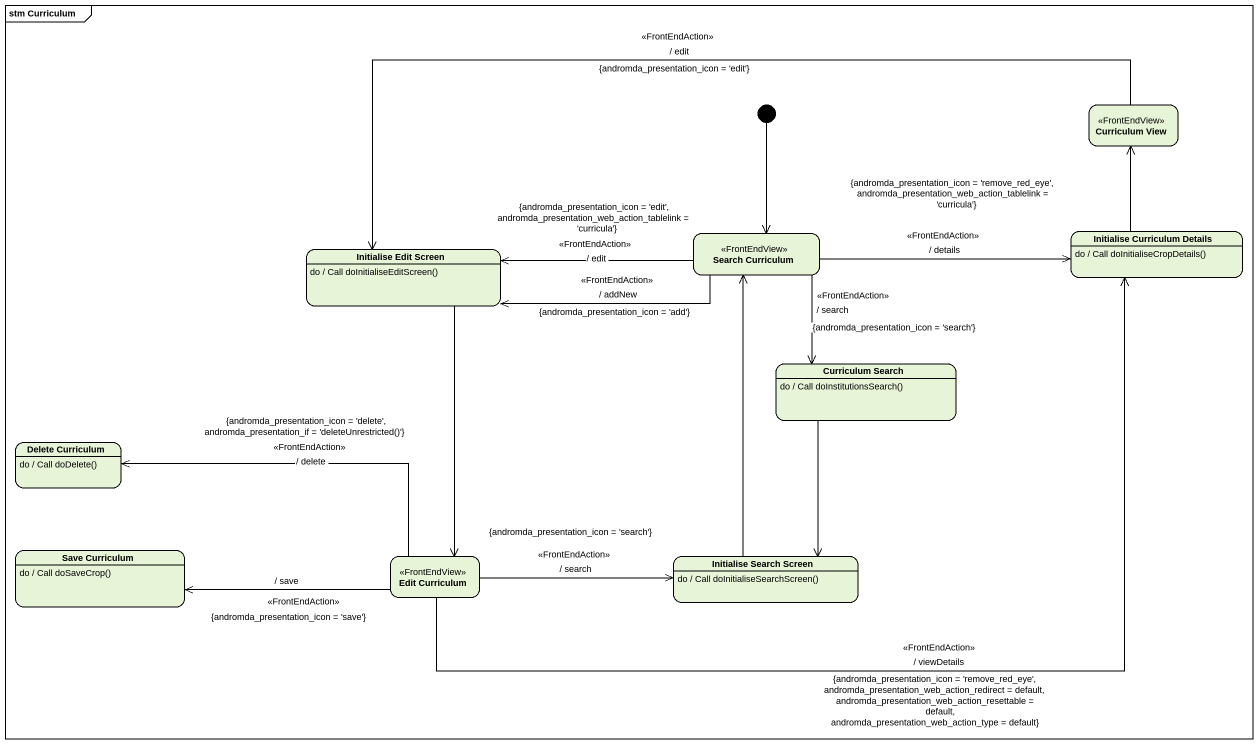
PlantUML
@startuml
mainframe stm Curriculum
hide empty description
state "Curriculum View" as Curriculum_View <<FrontEndView>>
state "Search Curriculum" as Search_Curriculum <<FrontEndView>>
state "Initialise Curriculum Details" as Initialise_Curriculum
Initialise_Curriculum : do / Call doInitialiseCropDetails()
state "Initialise Edit Screen" as Initialise_Edit_Screen
Initialise_Edit_Screen : do / Call doInitialiseEditScreen()
state "Curriculum Search" as Curriculum_Search
Curriculum_Search : do / Call doInstitutionsSearch()
state "Delete Curriculum" as Delete_Curriculum
Delete_Curriculum : do / Call doDelete()
state "Save Curriculum" as Save_Curriculum
Save_Curriculum : do / Call doSaveCrop()
state "Edit Curriculum" as Edit_Curriculum <<FrontEndView>>
state "Initialise Search Screen" as Initialise_Search_Screen
Initialise_Search_Screen : do / Call doInitialiseSearchScreen()
[*] --> Search_Curriculum
Curriculum_View -left-> Initialise_Edit_Screen : <<FrontEndAction>>\n/ edit\n{andromda_presentation_icon = 'edit'}
Search_Curriculum -right-> Initialise_Curriculum : {andromda_presentation_icon = 'remove_red_eye', andromda_presentation_web_action_tablelink = 'curricula'}\n<<FrontEndAction>>\n/ details
Search_Curriculum -left-> Initialise_Edit_Screen : {andromda_presentation_icon = 'edit', andromda_presentation_web_action_tablelink = 'curricula'}\n<<FrontEndAction>>\n/ edit
Search_Curriculum -left-> Initialise_Edit_Screen : <<FrontEndAction>>\n/ addNew\n{andromda_presentation_icon = 'add'}
Search_Curriculum --> Curriculum_Search : <<FrontEndAction>>\n/ search\n{andromda_presentation_icon = 'search'}
Initialise_Curriculum -up-> Curriculum_View
Initialise_Edit_Screen --> Edit_Curriculum
Curriculum_Search --> Initialise_Search_Screen
Edit_Curriculum -right-> Initialise_Curriculum : <<FrontEndAction>>\n/ viewDetails\n{andromda_presentation_icon = 'remove_red_eye', andromda_presentation_web_action_redirect = default, andromda_presentation_web_action_resettable = default, andromda_presentation_web_action_type = default}
Edit_Curriculum -left-> Delete_Curriculum : {andromda_presentation_icon = 'delete', andromda_presentation_if = 'deleteUnrestricted()'}\n<<FrontEndAction>>\n/ delete
Edit_Curriculum -left-> Save_Curriculum : / save\n<<FrontEndAction>>\n{andromda_presentation_icon = 'save'}
Edit_Curriculum -right-> Initialise_Search_Screen : {andromda_presentation_icon = 'search'}\n<<FrontEndAction>>\n/ search
Initialise_Search_Screen -up-> Search_Curriculum
@enduml
